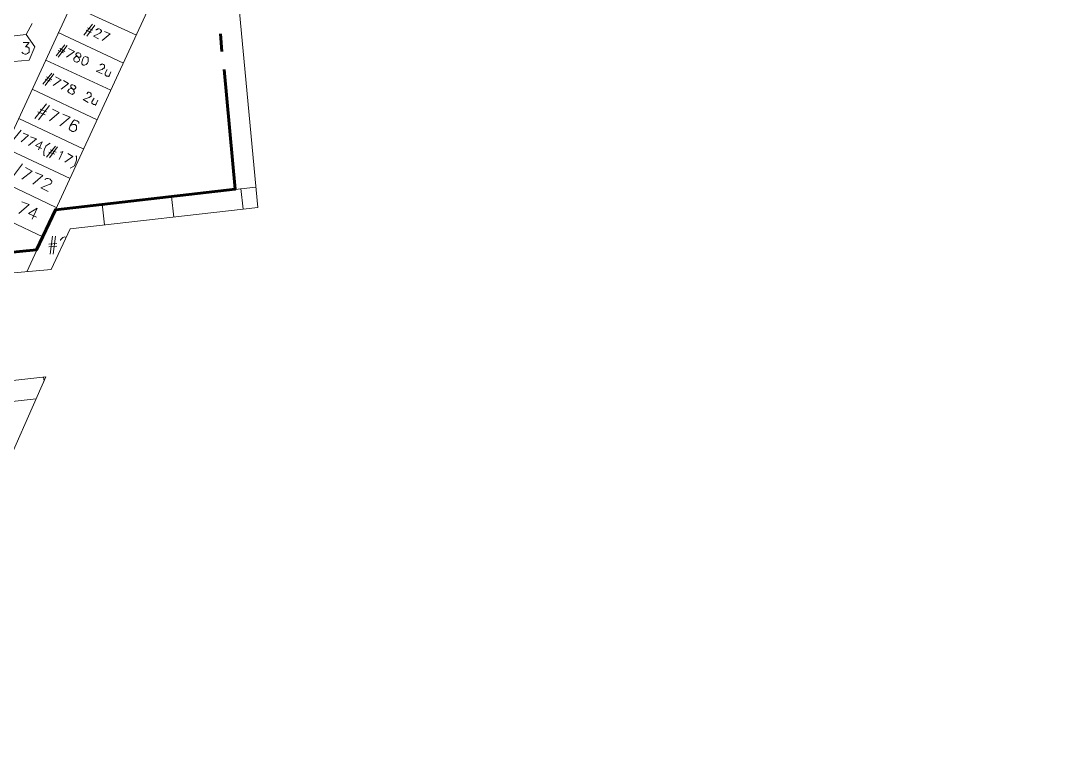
# Model space of a CAD drawing. Header units: millimetres. Extents: x 3.6 to 37.8, y 0.6 to 28.7.
# Drawn here: x 19.89 to 25.8, y 6.37 to 10.6 of the extents above; entities that cross this region are included whole.
import ezdxf

# ---------------------------------------------------------------- set-up
doc = ezdxf.new("R2010")
doc.units = ezdxf.units.MM
for name, color, linetype in [('PDF_0', 7, 'Continuous'), ('PDF_S45$BOUNDARY-NODE', 3, 'Continuous'), ('PDF_S45$Passives-TapOffs', 7, 'Continuous')]:
    doc.layers.add(name, color=color, linetype=linetype)
for name, color, linetype, true_color in [('PDF_S45$Cable-565', 23, 'Continuous', 0xdd8a6e), ('PDF_S45$LOTS', 254, 'Continuous', 0xdcdcdc), ('PDF_S45$ROAD', 8, 'Continuous', 0x808080), ('PDF_S45$SDU', 157, 'Continuous', 0x396472)]:
    doc.layers.add(name, color=color, linetype=linetype, true_color=true_color)

msp = doc.modelspace()

# ---------------------------------------------------------------- linework, layer by layer
at = {"layer": 'PDF_0', "lineweight": 9}
msp.add_lwpolyline([(26.1102, 20.8184), (22.987, 14.0424), (22.1863, 13.7755), (21.9612, 13.2876), (21.3357, 11.9241), (21.048, 11.6739), (21.0772, 11.3236), (21.244, 9.5348), (20.1723, 9.4139), (20.0639, 9.1804), (19.5927, 9.1387), (19.551, 9.0428), (19.4051, 8.73), (19.3634, 8.6424), (19.6219, 8.5215), (20.0347, 8.5674), (19.7637, 7.9586), (18.7921, 5.7694)], dxfattribs=at)
at = {"layer": 'PDF_S45$BOUNDARY-NODE', "lineweight": 60}
for points in [[(21.0313, 10.5272), (21.0396, 10.4271)], [(19.2174, 7.0287), (19.6511, 8.0045), (19.8387, 8.4256), (19.5677, 8.3964), (19.576, 8.4131), (19.2049, 8.5841), (19.2925, 8.7759), (19.4384, 9.0928), (19.5135, 9.2471), (19.9805, 9.2929), (20.0889, 9.5223), (21.1147, 9.639), (21.0522, 10.3229)]]:
    msp.add_lwpolyline(points, dxfattribs=at)
at = {"layer": 'PDF_S45$Cable-565', "lineweight": 13}
msp.add_lwpolyline([(19.9221, 10.523), (19.9555, 10.5856)], dxfattribs=at)
at = {"layer": 'PDF_S45$LOTS', "lineweight": 0}
for points in [[(21.0769, 11.3264), (20.9145, 11.3111), (19.9255, 9.1681)], [(20.1807, 10.6898), (20.5518, 10.5189)], [(20.1056, 10.5355), (20.4767, 10.3604)], [(20.0347, 10.3771), (20.4058, 10.2061)], [(19.9555, 10.2103), (20.3266, 10.0352)], [(19.8804, 10.0435), (20.2515, 9.8684)], [(19.8012, 9.8767), (20.1723, 9.7016)], [(19.7261, 9.7099), (20.0931, 9.5348)], [(20.0889, 9.5223), (21.2331, 9.6511)], [(21.1481, 9.6432), (21.1613, 9.5255)], [(20.7519, 9.5973), (20.7651, 9.4808)], [(19.6469, 9.5431), (20.018, 9.368)], [(20.3558, 9.5556), (20.3692, 9.4361)], [(20.0242, 8.5437), (20.0216, 8.5659)], [(19.5677, 8.3964), (19.9789, 8.4421)]]:
    msp.add_lwpolyline(points, dxfattribs=at)
at = {"layer": 'PDF_S45$Passives-TapOffs', "lineweight": 9}
msp.add_lwpolyline([(19.9388, 10.3771), (19.8512, 10.3688), (19.8054, 10.4355), (19.8387, 10.5147), (19.9221, 10.523), (19.9722, 10.4522)], close=True, dxfattribs=at)
msp.add_lwpolyline([(19.9055, 10.4772), (19.9388, 10.4772), (19.918, 10.4522), (19.9305, 10.4522), (19.9346, 10.448), (19.9388, 10.448), (19.9388, 10.423), (19.9305, 10.4146), (19.9221, 10.4105), (19.9138, 10.4105), (19.9055, 10.4146), (19.8971, 10.423)], dxfattribs=at)
at = {"layer": 'PDF_S45$ROAD', "lineweight": 0}
msp.add_lwpolyline([(20.6352, 11.6781), (19.4384, 9.0928)], dxfattribs=at)
at = {"layer": 'PDF_S45$SDU', "lineweight": 0}
for points in [[(20.2515, 10.5189), (20.3016, 10.5814)], [(20.2682, 10.5147), (20.3141, 10.5772)], [(20.2932, 10.5355), (20.2641, 10.5481)], [(20.3016, 10.5481), (20.2724, 10.5606)], [(20.3224, 10.5481), (20.3224, 10.5522), (20.3266, 10.5522), (20.3308, 10.5564), (20.3391, 10.5564), (20.3475, 10.5522), (20.3475, 10.5481), (20.3516, 10.5439), (20.3516, 10.5397), (20.3433, 10.5314), (20.3349, 10.5272), (20.3058, 10.5147), (20.3349, 10.498)], [(20.3683, 10.5397), (20.4017, 10.5272), (20.3558, 10.4897)], [(20.0931, 10.4021), (20.1431, 10.4647)], [(20.1056, 10.3938), (20.1556, 10.4605)], [(20.1348, 10.4188), (20.1056, 10.4313)], [(20.1431, 10.4271), (20.1139, 10.4438)], [(20.164, 10.4438), (20.1973, 10.4271), (20.1515, 10.3938)], [(20.3433, 10.3479), (20.3475, 10.3521), (20.3516, 10.3521), (20.3558, 10.3562), (20.3641, 10.3521), (20.3683, 10.3479), (20.3683, 10.3312), (20.3641, 10.3312), (20.3558, 10.3229), (20.3224, 10.3145), (20.3558, 10.2979)], [(20.018, 10.2395), (20.0681, 10.302)], [(20.0305, 10.2312), (20.0806, 10.2979)], [(20.0681, 10.2645), (20.0389, 10.2812)], [(20.0889, 10.2812), (20.1223, 10.2645), (20.0764, 10.2312)], [(20.3975, 10.2895), (20.3892, 10.2854), (20.3808, 10.2854), (20.3725, 10.2937), (20.3725, 10.302), (20.385, 10.3229)], [(20.3933, 10.2812), (20.4058, 10.3104)], [(20.0597, 10.2562), (20.0305, 10.2687)], [(20.1348, 10.2603), (20.164, 10.2437), (20.1223, 10.2103)], [(20.2682, 10.1853), (20.2766, 10.1936), (20.2807, 10.1936), (20.2891, 10.1895), (20.2932, 10.1853), (20.2932, 10.1686), (20.2891, 10.1686), (20.2807, 10.1644), (20.2474, 10.1519), (20.2766, 10.1352)], [(20.3224, 10.1269), (20.3141, 10.1227), (20.3058, 10.1227), (20.2974, 10.1311), (20.2974, 10.1394), (20.3099, 10.1603)], [(19.9722, 10.0435), (20.0389, 10.1269)], [(19.993, 10.0352), (20.0556, 10.1186)], [(20.0389, 10.081), (20.0014, 10.0977)], [(20.0722, 10.0977), (20.1098, 10.0769), (20.0556, 10.031)], [(20.3183, 10.1186), (20.3308, 10.1478)], [(20.0305, 10.0644), (19.9888, 10.081)], [(20.1306, 10.0685), (20.1723, 10.0518), (20.1139, 10.0018)], [(20.1723, 10.0018), (20.189, 10.0102), (20.2015, 10.0102), (20.2098, 10.0018), (20.2098, 9.981), (20.2015, 9.9726), (20.1932, 9.9685), (20.1848, 9.9685), (20.1807, 9.9726), (20.1723, 9.9768), (20.1682, 9.9851), (20.1723, 10.0018), (20.189, 10.0268), (20.1973, 10.0352), (20.2098, 10.031), (20.214, 10.031), (20.2224, 10.0227), (20.2224, 10.0143)], [(19.8429, 9.9142), (19.8929, 9.9768)], [(19.9055, 9.9601), (19.9346, 9.9476), (19.8929, 9.9101)], [(19.9471, 9.9393), (19.9805, 9.9268), (19.9346, 9.8892)], [(20.0097, 9.8725), (19.9763, 9.8892), (20.0139, 9.9101), (19.993, 9.8642)], [(20.0264, 9.8308), (20.0222, 9.835), (20.0222, 9.8559), (20.0264, 9.8684), (20.0347, 9.8851), (20.0431, 9.8934), (20.0597, 9.9017)], [(20.0389, 9.8225), (20.0889, 9.8851)], [(20.0556, 9.8183), (20.1014, 9.8809)], [(20.0931, 9.8517), (20.0597, 9.8642)], [(20.0848, 9.8392), (20.0514, 9.8517)], [(20.1181, 9.8517), (20.1223, 9.8517), (20.1306, 9.8559), (20.1098, 9.81)], [(20.1598, 9.8434), (20.189, 9.8267), (20.1431, 9.7933)], [(20.2057, 9.8308), (20.2098, 9.8267), (20.2098, 9.8058), (20.2057, 9.7933), (20.2015, 9.785), (20.1973, 9.7725), (20.1723, 9.76)], [(19.8387, 9.7016), (19.9013, 9.785)], [(19.918, 9.7641), (19.9555, 9.7433), (19.8971, 9.6974)], [(19.9763, 9.7349), (20.018, 9.7183), (19.9597, 9.6682)], [(20.0305, 9.6932), (20.0305, 9.6974), (20.0389, 9.7016), (20.0472, 9.7016), (20.0597, 9.6974), (20.0639, 9.6891), (20.0681, 9.6849), (20.0681, 9.6807), (20.0639, 9.6724), (20.0597, 9.6682), (20.0472, 9.6641), (20.0055, 9.6474), (20.0472, 9.6265)], [(19.8971, 9.5681), (19.9388, 9.5515), (19.8804, 9.5014)], [(19.9805, 9.4806), (19.9346, 9.5014), (19.9847, 9.5306), (19.9555, 9.4681)], [(20.0973, 9.3305), (20.0514, 9.3263)], [(20.0597, 9.2679), (20.0722, 9.3722)], [(20.0764, 9.2679), (20.0889, 9.3722)], [(20.1181, 9.3471), (20.1181, 9.3513), (20.1306, 9.3638), (20.1431, 9.368), (20.1495, 9.3648)], [(20.0973, 9.3138), (20.0514, 9.3096)]]:
    msp.add_lwpolyline(points, dxfattribs=at)
for points in [[(20.2224, 10.4188), (20.2307, 10.4146), (20.2349, 10.4063), (20.2349, 10.3979), (20.2307, 10.3938), (20.2224, 10.3938), (20.214, 10.3979), (20.2057, 10.3979), (20.1932, 10.3854), (20.1932, 10.3771), (20.1973, 10.3688), (20.2098, 10.3646), (20.214, 10.3646), (20.2182, 10.3688), (20.2224, 10.3688), (20.2265, 10.3771), (20.2265, 10.3813), (20.2224, 10.3896), (20.2057, 10.4063), (20.2057, 10.4105), (20.214, 10.4188)], [(20.2682, 10.3938), (20.2724, 10.3938), (20.2766, 10.3896), (20.2766, 10.3688), (20.2724, 10.3604), (20.2641, 10.3521), (20.2557, 10.3479), (20.2474, 10.3479), (20.239, 10.3562), (20.239, 10.3646), (20.2432, 10.3771), (20.2432, 10.3813), (20.2515, 10.3938), (20.2599, 10.3979)], [(20.189, 10.2353), (20.1973, 10.2312), (20.2057, 10.2228), (20.2057, 10.2186), (20.1973, 10.2103), (20.1932, 10.2103), (20.1848, 10.2145), (20.1765, 10.2145), (20.1682, 10.2103), (20.1598, 10.202), (20.1598, 10.1978), (20.1682, 10.1895), (20.1848, 10.1811), (20.189, 10.1853), (20.1932, 10.1853), (20.1973, 10.1936), (20.1932, 10.1978), (20.1932, 10.2061), (20.1765, 10.2228), (20.1765, 10.2312), (20.1807, 10.2353)]]:
    msp.add_lwpolyline(points, close=True, dxfattribs=at)

doc.saveas('drawing.dxf')
